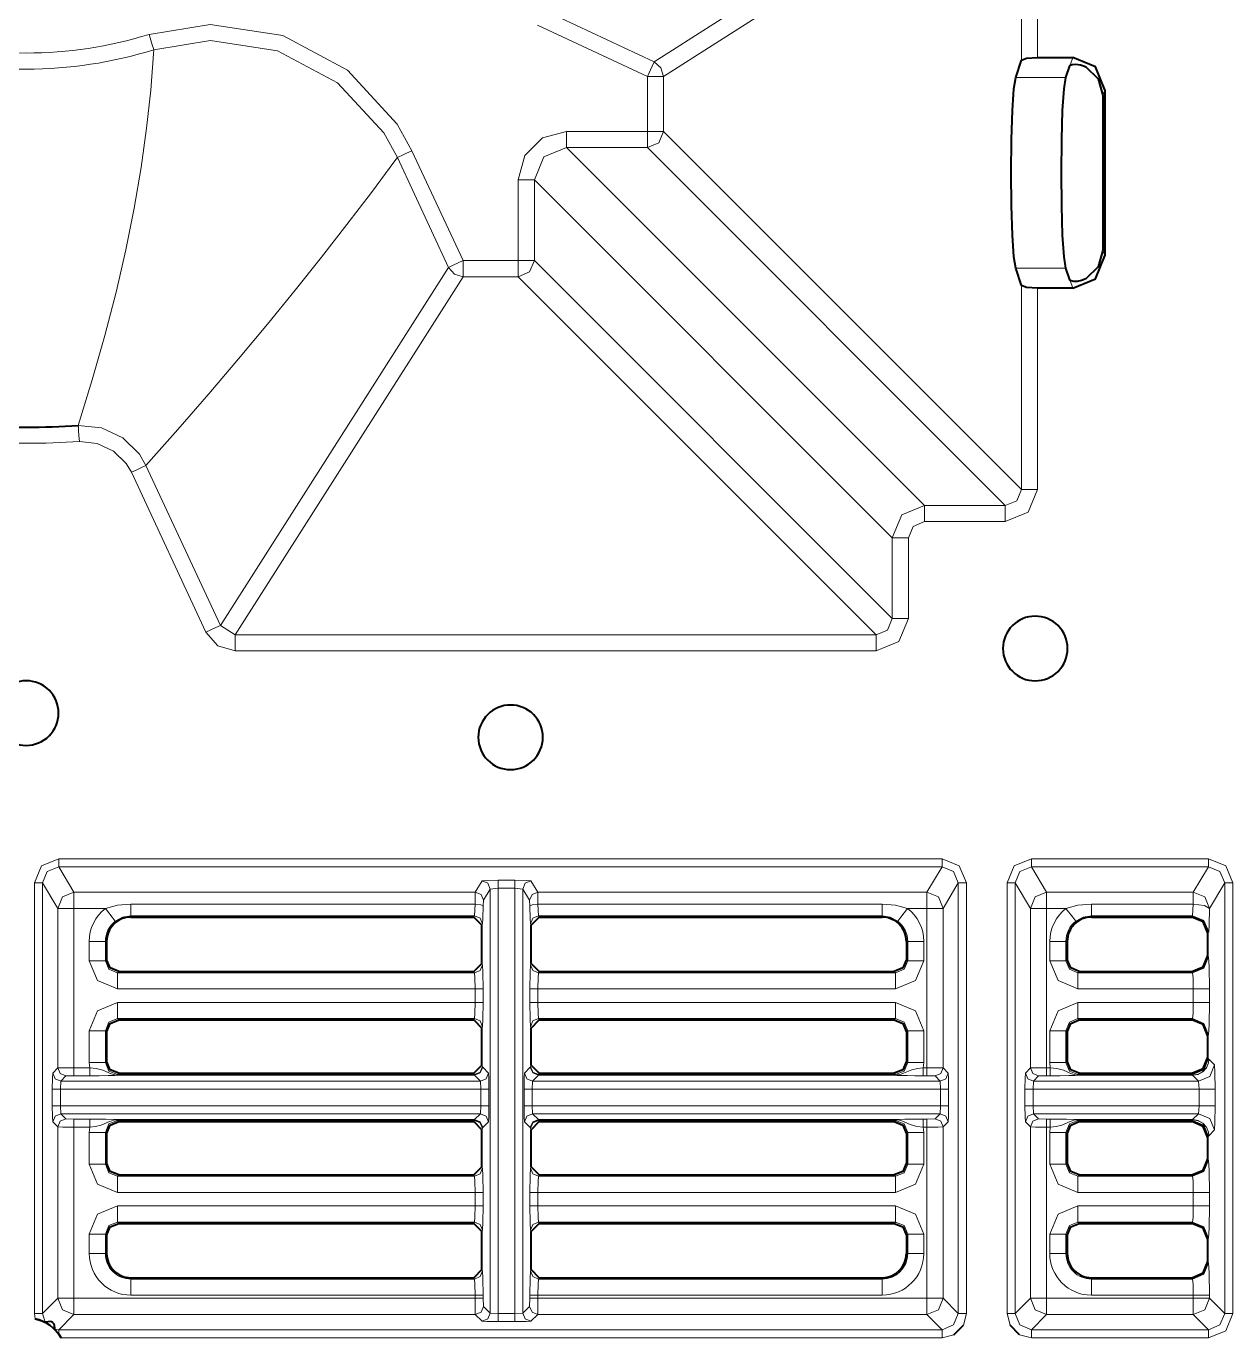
# Model space of a CAD drawing. Header units: millimetres. Extents: x 0 to 2941, y -405 to 1422.
# Drawn here: x 194.1 to 268.8, y 948 to 1029.2 of the extents above; entities that cross this region are included whole.
import ezdxf

# ---------------------------------------------------------------- set-up
doc = ezdxf.new("R2010")
doc.units = ezdxf.units.MM
doc.layers.add('FINE', color=9, linetype='Continuous')
doc.layers.add('OUTLINE', color=7, linetype='Continuous')

msp = doc.modelspace()

# ---------------------------------------------------------------- linework, layer by layer
at = {"layer": 'FINE', "lineweight": 9}
for p, q in [((233.541, 1026.124), (255.713, 1040.249)), ((255.713, 1040.249), (255.713, 1027.134)), ((256.711, 1027.3), (256.711, 1040.249)), ((226.161, 1030.202), (232.965, 1027.029)), ((201.956, 1027.521), (201.97, 1027.77)), ((258.888, 1027.3), (258.732, 1026.816)), ((233.541, 1026.124), (233.541, 1022.714)), ((258.468, 1026.059), (255.362, 1026.059)), ((260.758, 1024.937), (260.871, 1025.29)), ((227.538, 1022.714), (232.543, 1022.714)), ((255.713, 1000.542), (233.541, 1022.714)), ((217.055, 1021.096), (216.898, 1020.881)), ((220.228, 1014.292), (217.055, 1021.096)), ((217.96, 1021.518), (221.133, 1014.714)), ((232.543, 1021.716), (227.538, 1021.716)), ((249.71, 999.544), (227.538, 1021.716)), ((232.543, 1021.716), (254.715, 999.544)), ((224.543, 1014.714), (224.543, 1019.719)), ((225.541, 1019.719), (247.713, 997.547)), ((260.871, 1015.01), (260.758, 1015.363)), ((221.133, 1014.714), (224.543, 1014.714)), ((247.713, 992.542), (225.541, 1014.714)), ((220.228, 1014.292), (206.103, 992.12)), ((207.008, 991.544), (221.133, 1013.716)), ((224.543, 1013.716), (221.133, 1013.716)), ((224.543, 1013.716), (246.715, 991.544)), ((255.362, 1014.241), (258.468, 1014.241)), ((255.713, 1013.166), (255.713, 1000.542)), ((256.711, 1000.542), (256.711, 1012.999)), ((258.732, 1013.484), (258.888, 1012.999)), ((200.58, 1001.602), (205.198, 991.698)), ((206.103, 992.12), (201.485, 1002.024)), ((249.71, 998.546), (254.715, 998.546)), ((247.713, 997.547), (247.713, 992.542)), ((248.711, 992.542), (248.711, 997.547)), ((207.008, 991.544), (206.103, 992.12)), ((246.715, 991.544), (207.008, 991.544)), ((207.008, 990.546), (246.715, 990.546)), ((250.805, 977.668), (196.078, 977.668)), ((196.078, 977.168), (250.805, 977.168)), ((197.023, 975.594), (196.078, 977.168)), ((250.805, 977.168), (249.86, 975.594)), ((267.305, 977.668), (256.328, 977.668)), ((266.36, 975.594), (267.305, 977.168)), ((224.33, 976.337), (223.304, 976.337)), ((194.58, 976.168), (194.58, 949.503)), ((195.079, 976.168), (196.023, 974.594)), ((195.079, 949.503), (195.079, 976.168)), ((221.884, 975.594), (197.023, 975.594)), ((221.884, 975.594), (221.872, 974.866)), ((222.304, 976.294), (221.884, 975.594)), ((222.384, 975.094), (222.804, 975.795)), ((222.804, 975.795), (223.304, 975.837)), ((222.804, 975.795), (222.804, 949.527)), ((223.304, 975.837), (224.33, 975.837)), ((223.304, 949.502), (223.304, 975.837)), ((224.33, 975.837), (224.33, 949.502)), ((224.33, 975.837), (224.829, 975.795)), ((224.829, 949.527), (224.829, 975.795)), ((225.749, 975.594), (225.329, 976.294)), ((225.761, 974.866), (225.749, 975.594)), ((249.86, 975.594), (225.749, 975.594)), ((250.86, 974.594), (251.804, 976.168)), ((268.304, 976.168), (267.36, 974.594)), ((268.304, 949.503), (268.304, 976.168)), ((221.872, 974.866), (200.549, 974.866)), ((221.872, 974.866), (221.836, 974.138)), ((222.372, 974.73), (222.384, 975.094)), ((225.797, 974.138), (225.761, 974.866)), ((247.085, 974.866), (225.761, 974.866)), ((266.36, 974.866), (260.049, 974.866)), ((266.313, 974.138), (266.36, 974.866)), ((196.023, 974.594), (196.023, 964.715)), ((197.023, 974.594), (198.971, 974.594)), ((197.023, 964.728), (197.023, 974.594)), ((200.549, 974.138), (221.836, 974.138)), ((200.549, 974.053), (200.549, 974.138)), ((221.836, 974.138), (221.793, 974.053)), ((225.797, 974.138), (247.085, 974.138)), ((225.84, 974.053), (225.797, 974.138)), ((247.085, 974.138), (247.085, 974.053)), ((248.662, 974.594), (249.86, 974.594)), ((249.86, 974.594), (249.86, 964.728)), ((250.86, 964.715), (250.86, 974.594)), ((257.273, 974.594), (258.471, 974.594)), ((257.273, 964.728), (257.273, 974.594)), ((260.049, 974.138), (266.313, 974.138)), ((260.049, 974.053), (260.049, 974.138)), ((266.27, 974.053), (266.313, 974.138)), ((225.297, 973.639), (225.34, 973.553)), ((267.312, 973.14), (267.269, 973.053)), ((197.969, 972.553), (197.969, 971.355)), ((198.967, 972.553), (199.049, 972.553)), ((198.967, 971.355), (198.967, 972.553)), ((248.585, 972.553), (248.666, 972.553)), ((249.665, 971.355), (249.665, 972.553)), ((258.467, 972.553), (258.549, 972.553)), ((258.467, 971.355), (258.467, 972.553)), ((199.049, 971.436), (198.967, 971.355)), ((258.549, 971.436), (258.467, 971.355)), ((267.269, 971.687), (267.31, 971.605)), ((199.716, 970.606), (199.798, 970.687)), ((222.334, 971.105), (222.293, 971.187)), ((225.34, 971.187), (225.299, 971.105)), ((225.799, 970.606), (225.84, 970.687)), ((247.836, 970.687), (247.917, 970.606)), ((259.216, 970.606), (259.298, 970.687)), ((266.311, 970.606), (266.27, 970.687)), ((247.917, 970.606), (225.799, 970.606)), ((266.311, 970.606), (259.216, 970.606)), ((199.716, 969.607), (221.871, 969.607)), ((222.371, 968.767), (222.371, 969.607)), ((225.262, 969.607), (225.262, 968.767)), ((225.762, 969.607), (247.917, 969.607)), ((225.762, 968.767), (225.762, 969.607)), ((259.216, 969.607), (266.36, 969.607)), ((266.36, 968.767), (266.36, 969.607)), ((267.36, 969.607), (267.36, 968.767)), ((247.917, 968.767), (225.762, 968.767)), ((266.36, 968.767), (259.216, 968.767)), ((199.798, 967.687), (199.716, 967.769)), ((225.84, 967.687), (225.799, 967.769)), ((259.216, 967.769), (266.311, 967.769)), ((259.298, 967.687), (259.216, 967.769)), ((266.27, 967.687), (266.311, 967.769)), ((197.969, 967.02), (197.969, 965.055)), ((198.967, 967.02), (199.049, 966.938)), ((198.967, 965.055), (198.967, 967.02)), ((222.293, 967.187), (222.334, 967.269)), ((225.299, 967.269), (225.34, 967.187)), ((248.585, 966.938), (248.666, 967.02)), ((248.666, 967.02), (248.666, 965.055)), ((249.665, 965.055), (249.665, 967.02)), ((257.469, 967.02), (257.469, 965.055)), ((267.31, 966.77), (267.269, 966.687)), ((197.969, 965.055), (197.999, 964.728)), ((199.049, 965.136), (198.967, 965.055)), ((248.666, 965.055), (248.585, 965.136)), ((249.634, 964.728), (249.665, 965.055)), ((257.469, 965.055), (257.499, 964.728)), ((258.549, 965.136), (258.467, 965.055)), ((267.269, 965.387), (267.31, 965.305)), ((267.31, 965.305), (267.32, 965.256)), ((267.32, 965.256), (267.675, 964.9)), ((196.208, 963.9), (196.523, 964.215)), ((196.523, 964.215), (197.023, 964.228)), ((197.999, 964.728), (197.023, 964.728)), ((197.023, 964.228), (197.999, 964.228)), ((199.716, 964.306), (199.798, 964.387)), ((221.834, 964.306), (199.716, 964.306)), ((221.842, 964.274), (199.716, 964.274)), ((199.716, 964.257), (221.842, 964.257)), ((221.793, 964.387), (221.834, 964.306)), ((221.834, 964.306), (221.842, 964.274)), ((221.842, 964.257), (222.199, 963.9)), ((222.334, 964.805), (222.293, 964.887)), ((225.291, 964.757), (224.934, 964.4)), ((225.299, 964.805), (225.291, 964.757)), ((225.34, 964.887), (225.299, 964.805)), ((225.434, 963.9), (225.791, 964.257)), ((225.791, 964.274), (225.799, 964.306)), ((225.791, 964.257), (247.917, 964.257)), ((225.799, 964.306), (225.84, 964.387)), ((247.917, 964.306), (225.799, 964.306)), ((247.836, 964.387), (247.917, 964.306)), ((249.86, 964.728), (249.634, 964.728)), ((249.634, 964.228), (249.86, 964.228)), ((249.86, 964.228), (250.36, 964.215)), ((250.36, 964.215), (250.675, 963.9)), ((251.175, 964.4), (250.86, 964.715)), ((256.273, 964.715), (255.958, 964.4)), ((256.458, 963.9), (256.773, 964.215)), ((256.773, 964.215), (257.273, 964.228)), ((257.499, 964.728), (257.273, 964.728)), ((257.273, 964.228), (257.499, 964.228)), ((259.216, 964.306), (259.298, 964.387)), ((266.311, 964.306), (259.216, 964.306)), ((266.318, 964.274), (259.216, 964.274)), ((259.216, 964.257), (266.318, 964.257)), ((266.311, 964.306), (266.27, 964.387)), ((266.322, 964.274), (266.311, 964.306)), ((266.318, 964.274), (266.322, 964.274)), ((266.676, 963.9), (266.318, 964.257)), ((195.682, 963.4), (195.682, 962.375)), ((196.182, 963.4), (222.225, 963.4)), ((222.199, 963.9), (196.208, 963.9)), ((222.199, 963.9), (222.225, 963.4)), ((224.909, 963.4), (224.909, 962.375)), ((225.408, 963.4), (250.701, 963.4)), ((250.675, 963.9), (225.434, 963.9)), ((250.675, 963.9), (250.701, 963.4)), ((251.201, 962.375), (251.201, 963.4)), ((255.933, 963.4), (255.933, 962.375)), ((256.432, 963.4), (256.458, 963.9)), ((256.432, 963.4), (266.714, 963.4)), ((256.432, 962.375), (256.432, 963.4)), ((266.676, 963.9), (256.458, 963.9)), ((266.714, 963.4), (266.676, 963.9)), ((266.714, 962.375), (266.714, 963.4)), ((267.714, 963.4), (267.714, 962.375)), ((196.208, 961.874), (196.182, 962.375)), ((196.208, 961.874), (222.199, 961.874)), ((196.523, 961.559), (196.208, 961.874)), ((222.199, 961.874), (221.842, 961.517)), ((222.225, 962.375), (222.199, 961.874)), ((225.434, 961.874), (225.408, 962.375)), ((225.434, 961.874), (250.675, 961.874)), ((225.791, 961.517), (225.434, 961.874)), ((250.675, 961.874), (250.36, 961.559)), ((250.701, 962.375), (250.675, 961.874)), ((266.714, 962.375), (256.432, 962.375)), ((256.458, 961.874), (256.432, 962.375)), ((256.458, 961.874), (266.676, 961.874)), ((256.773, 961.559), (256.458, 961.874)), ((266.318, 961.517), (266.676, 961.874)), ((266.676, 961.874), (266.714, 962.375)), ((195.708, 961.375), (196.023, 961.06)), ((196.023, 961.06), (196.023, 950.447)), ((197.023, 961.547), (196.523, 961.559)), ((197.999, 961.547), (197.023, 961.547)), ((197.023, 961.047), (197.999, 961.047)), ((197.023, 950.447), (197.023, 961.047)), ((197.999, 961.047), (197.969, 960.72)), ((221.842, 961.517), (199.716, 961.517)), ((199.716, 961.501), (221.842, 961.501)), ((199.716, 961.469), (221.834, 961.469)), ((199.798, 961.387), (199.716, 961.469)), ((221.834, 961.469), (221.793, 961.387)), ((221.842, 961.501), (221.834, 961.469)), ((224.934, 961.375), (225.291, 961.017)), ((225.291, 961.017), (225.299, 960.969)), ((225.299, 960.969), (225.34, 960.887)), ((247.917, 961.517), (225.791, 961.517)), ((225.791, 961.501), (247.917, 961.501)), ((225.799, 961.469), (225.791, 961.501)), ((247.917, 961.469), (247.836, 961.387)), ((249.86, 961.547), (249.634, 961.547)), ((249.634, 961.047), (249.86, 961.047)), ((249.665, 960.72), (249.634, 961.047)), ((250.36, 961.559), (249.86, 961.547)), ((249.86, 961.047), (249.86, 950.447)), ((250.86, 961.06), (251.175, 961.375)), ((250.86, 950.447), (250.86, 961.06)), ((255.958, 961.375), (256.273, 961.06)), ((256.273, 961.06), (256.273, 950.447)), ((257.273, 961.047), (257.499, 961.047)), ((257.273, 950.447), (257.273, 961.047)), ((257.499, 961.047), (257.469, 960.72)), ((266.318, 961.517), (259.216, 961.517)), ((259.216, 961.501), (266.318, 961.501)), ((259.298, 961.387), (259.216, 961.469)), ((259.216, 961.469), (266.311, 961.469)), ((266.27, 961.387), (266.311, 961.469)), ((266.311, 961.469), (266.322, 961.501)), ((266.318, 961.517), (266.325, 961.517)), ((266.322, 961.501), (266.318, 961.501)), ((267.675, 960.875), (267.32, 960.519)), ((197.969, 960.72), (197.969, 958.755)), ((248.585, 960.638), (248.666, 960.72)), ((248.666, 960.72), (248.666, 958.755)), ((249.665, 958.755), (249.665, 960.72)), ((258.467, 960.72), (258.549, 960.638)), ((258.467, 958.755), (258.467, 960.72)), ((267.31, 960.47), (267.269, 960.388)), ((267.32, 960.519), (267.31, 960.47)), ((199.049, 958.836), (198.967, 958.755)), ((222.334, 958.505), (222.293, 958.587)), ((248.666, 958.755), (248.585, 958.836)), ((258.549, 958.836), (258.467, 958.755)), ((267.269, 959.087), (267.31, 959.005)), ((221.793, 958.087), (221.834, 958.006)), ((225.799, 958.006), (225.84, 958.087)), ((247.917, 958.006), (225.799, 958.006)), ((247.836, 958.087), (247.917, 958.006)), ((259.216, 958.006), (259.298, 958.087)), ((266.311, 958.006), (259.216, 958.006)), ((266.311, 958.006), (266.27, 958.087)), ((199.716, 957.007), (221.871, 957.007)), ((221.871, 957.007), (221.871, 956.167)), ((225.762, 957.007), (247.917, 957.007)), ((225.762, 956.167), (225.762, 957.007)), ((259.216, 957.007), (266.36, 957.007)), ((266.36, 956.167), (266.36, 957.007)), ((267.36, 957.007), (267.36, 956.167)), ((221.871, 956.167), (199.716, 956.167)), ((247.917, 956.167), (225.762, 956.167)), ((266.36, 956.167), (259.216, 956.167)), ((197.969, 954.42), (197.969, 953.222)), ((198.967, 954.42), (199.049, 954.338)), ((198.967, 953.222), (198.967, 954.42)), ((199.716, 955.169), (221.834, 955.169)), ((199.798, 955.087), (199.716, 955.169)), ((221.834, 955.169), (221.793, 955.087)), ((225.299, 954.669), (225.34, 954.587)), ((225.799, 955.169), (247.917, 955.169)), ((225.84, 955.087), (225.799, 955.169)), ((247.917, 955.169), (247.836, 955.087)), ((248.585, 954.338), (248.666, 954.42)), ((248.666, 954.42), (248.666, 953.222)), ((249.665, 953.222), (249.665, 954.42)), ((257.469, 954.42), (257.469, 953.222)), ((259.216, 955.169), (266.311, 955.169)), ((259.298, 955.087), (259.216, 955.169)), ((266.27, 955.087), (266.311, 955.169)), ((267.31, 954.17), (267.269, 954.087)), ((199.049, 953.222), (198.967, 953.222)), ((248.666, 953.222), (248.585, 953.222)), ((258.549, 953.222), (258.467, 953.222)), ((222.334, 952.14), (222.293, 952.222)), ((267.269, 952.722), (267.31, 952.64)), ((200.549, 951.641), (200.549, 951.722)), ((221.834, 951.641), (200.549, 951.641)), ((221.793, 951.722), (221.834, 951.641)), ((225.799, 951.641), (225.84, 951.722)), ((247.085, 951.641), (225.799, 951.641)), ((247.085, 951.722), (247.085, 951.641)), ((260.049, 951.641), (260.049, 951.722)), ((266.311, 951.641), (260.049, 951.641)), ((266.311, 951.641), (266.27, 951.722)), ((196.023, 950.447), (195.079, 949.503)), ((200.549, 950.643), (221.871, 950.643)), ((225.262, 950.447), (225.249, 949.947)), ((225.262, 950.643), (225.262, 950.447)), ((225.762, 950.643), (247.085, 950.643)), ((266.36, 950.447), (257.273, 950.447)), ((260.049, 950.643), (266.36, 950.643)), ((266.36, 950.447), (266.36, 950.643)), ((194.58, 949.503), (194.615, 949.18)), ((195.237, 948.964), (195.079, 949.503)), ((223.304, 949.502), (222.804, 949.527)), ((224.829, 949.527), (224.33, 949.502)), ((225.249, 949.947), (224.829, 949.527)), ((252.115, 948.776), (252.303, 949.503)), ((196.079, 948.503), (197.023, 949.447)), ((197.023, 949.447), (221.884, 949.447)), ((224.33, 949.502), (223.304, 949.502)), ((223.304, 949.002), (224.33, 949.002)), ((225.329, 949.027), (225.749, 949.447)), ((225.749, 949.447), (249.86, 949.447)), ((249.86, 949.447), (250.804, 948.503)), ((267.304, 948.503), (266.36, 949.447)), ((196.079, 948.503), (195.824, 948.536)), ((250.804, 948.503), (196.079, 948.503)), ((255.602, 948.191), (256.329, 948.003)), ((267.304, 948.503), (256.329, 948.503)), ((256.329, 948.003), (267.304, 948.003))]:
    msp.add_line(p, q, dxfattribs=at)
for points in [[(255.137, 1041.154), (232.965, 1027.029), (233.384, 1026.66), (233.541, 1026.124)], [(201.674, 1028.724), (205.461, 1029.332), (209.956, 1028.646), (213.967, 1026.51), (217.046, 1023.168), (217.96, 1021.518)], [(232.543, 1022.714), (232.543, 1026.124), (225.739, 1029.297)], [(201.97, 1027.77), (201.943, 1027.858), (201.878, 1028.068), (201.783, 1028.371), (201.674, 1028.724)], [(217.055, 1021.096), (216.208, 1022.625), (213.357, 1025.721), (209.641, 1027.699), (205.478, 1028.334), (201.97, 1027.77)], [(201.956, 1027.521), (201.782, 1025.26), (201.525, 1022.912), (201.182, 1020.48), (200.752, 1017.968), (200.231, 1015.378), (199.63, 1012.762), (198.94, 1010.076), (198.161, 1007.323), (197.291, 1004.505)], [(232.965, 1027.029), (232.833, 1026.746), (232.543, 1026.124)], [(233.541, 1026.124), (233.229, 1026.124), (232.543, 1026.124)], [(224.543, 1019.719), (224.944, 1021.217), (226.04, 1022.313), (227.538, 1022.714)], [(227.538, 1021.716), (227.538, 1022.028), (227.538, 1022.714)], [(233.541, 1022.714), (233.229, 1022.714), (232.543, 1022.714)], [(232.543, 1021.716), (232.543, 1022.028), (232.543, 1022.714)], [(233.541, 1022.714), (233.248, 1022.009), (232.543, 1021.716)], [(217.055, 1021.096), (217.138, 1021.135), (217.338, 1021.228), (217.625, 1021.362), (217.96, 1021.518)], [(227.538, 1021.716), (226.124, 1021.133), (225.541, 1019.719)], [(201.485, 1002.024), (203.457, 1004.256), (205.368, 1006.458), (207.216, 1008.63), (209.002, 1010.771), (210.726, 1012.882), (212.359, 1014.926), (213.932, 1016.94), (215.445, 1018.925), (216.898, 1020.881)], [(225.541, 1019.719), (225.229, 1019.719), (224.543, 1019.719)], [(225.541, 1019.719), (225.541, 1014.714), (225.248, 1014.009), (224.543, 1013.716)], [(220.228, 1014.292), (220.511, 1014.424), (221.133, 1014.714)], [(221.133, 1013.716), (221.133, 1014.028), (221.133, 1014.714)], [(225.541, 1014.714), (225.229, 1014.714), (224.543, 1014.714)], [(224.543, 1013.716), (224.543, 1014.028), (224.543, 1014.714)], [(221.133, 1013.716), (220.597, 1013.873), (220.228, 1014.292)], [(197.291, 1004.505), (197.297, 1004.413), (197.311, 1004.194), (197.332, 1003.877), (197.357, 1003.509)], [(201.485, 1002.024), (201.074, 1002.724), (200.042, 1003.739), (198.731, 1004.356), (197.291, 1004.505)], [(197.357, 1003.509), (198.464, 1003.395), (199.471, 1002.921), (200.264, 1002.14), (200.58, 1001.602)], [(201.485, 1002.024), (201.402, 1001.985), (201.202, 1001.892), (200.915, 1001.758), (200.58, 1001.602)], [(255.713, 1000.542), (255.422, 999.835), (254.715, 999.544), (249.71, 999.544)], [(254.715, 998.546), (256.127, 999.13), (256.711, 1000.542)], [(255.713, 1000.542), (256.025, 1000.542), (256.711, 1000.542)], [(249.71, 999.544), (248.299, 998.958), (247.713, 997.547)], [(249.71, 999.544), (249.71, 999.232), (249.71, 998.546)], [(254.715, 999.544), (254.715, 999.232), (254.715, 998.546)], [(248.711, 997.547), (249.004, 998.253), (249.71, 998.546)], [(247.713, 997.547), (248.025, 997.547), (248.711, 997.547)], [(206.103, 992.12), (205.82, 991.989), (205.198, 991.698)], [(247.713, 992.542), (247.422, 991.835), (246.715, 991.544)], [(246.715, 990.546), (248.127, 991.13), (248.711, 992.542)], [(247.713, 992.542), (248.025, 992.542), (248.711, 992.542)], [(205.198, 991.698), (205.935, 990.858), (207.008, 990.546)], [(207.008, 991.544), (207.008, 991.232), (207.008, 990.546)], [(246.715, 991.544), (246.715, 991.232), (246.715, 990.546)], [(196.078, 977.668), (195.018, 977.228), (194.58, 976.168)], [(195.079, 976.168), (195.372, 976.875), (196.078, 977.168)], [(196.078, 977.668), (196.078, 977.322), (196.078, 977.168)], [(250.805, 977.668), (250.805, 977.322), (250.805, 977.168)], [(252.303, 949.503), (252.303, 976.168), (251.865, 977.228), (250.805, 977.668)], [(250.805, 977.168), (251.511, 976.875), (251.804, 976.168)], [(256.328, 977.668), (255.269, 977.228), (254.83, 976.168)], [(255.33, 976.168), (255.622, 976.875), (256.328, 977.168)], [(256.328, 977.668), (256.328, 977.322), (256.328, 977.168)], [(266.36, 975.594), (257.273, 975.594), (256.328, 977.168), (267.305, 977.168)], [(267.305, 977.168), (267.305, 977.322), (267.305, 977.668)], [(267.305, 977.668), (268.365, 977.228), (268.804, 976.168)], [(267.305, 977.168), (268.011, 976.875), (268.304, 976.168)], [(223.304, 976.337), (222.606, 976.324), (222.304, 976.294)], [(223.304, 975.837), (223.304, 976.183), (223.304, 976.337)], [(224.33, 975.837), (224.33, 976.183), (224.33, 976.337)], [(225.329, 976.294), (225.027, 976.324), (224.33, 976.337)], [(195.079, 976.168), (194.928, 976.168), (194.58, 976.168)], [(197.023, 975.594), (196.316, 975.301), (196.023, 974.594)], [(197.023, 974.594), (197.023, 975.286), (197.023, 975.594)], [(222.384, 975.094), (222.237, 975.447), (221.884, 975.594)], [(222.804, 975.795), (222.657, 976.147), (222.304, 976.294)], [(224.829, 975.795), (224.976, 976.147), (225.329, 976.294)], [(224.829, 975.795), (225.25, 975.094), (225.262, 974.73)], [(225.25, 975.094), (225.396, 975.447), (225.749, 975.594)], [(249.86, 975.594), (249.86, 975.286), (249.86, 974.594)], [(250.86, 974.594), (250.567, 975.301), (249.86, 975.594)], [(251.804, 976.168), (251.804, 949.503), (250.86, 950.447)], [(252.303, 976.168), (251.954, 976.168), (251.804, 976.168)], [(254.83, 976.168), (255.179, 976.168), (255.33, 976.168)], [(254.83, 976.168), (254.83, 949.503), (255.018, 948.776)], [(255.33, 976.168), (256.273, 974.594), (256.273, 964.715)], [(256.273, 950.447), (255.33, 949.503), (255.33, 976.168)], [(257.273, 975.594), (256.567, 975.301), (256.273, 974.594)], [(257.273, 974.594), (257.273, 975.286), (257.273, 975.594)], [(266.36, 975.594), (267.067, 975.301), (267.36, 974.594)], [(266.36, 974.866), (266.36, 975.378), (266.36, 975.594)], [(268.804, 976.168), (268.804, 949.503), (268.365, 948.443), (267.304, 948.003)], [(268.804, 976.168), (268.455, 976.168), (268.304, 976.168)], [(200.549, 974.866), (199.713, 974.795), (198.971, 974.594)], [(200.549, 974.866), (200.549, 974.356), (200.549, 974.138)], [(222.372, 974.73), (222.221, 974.825), (221.872, 974.866)], [(222.293, 973.553), (222.336, 973.639), (222.358, 973.965), (222.372, 974.73)], [(225.262, 974.73), (225.412, 974.825), (225.761, 974.866)], [(225.262, 974.73), (225.275, 973.965), (225.297, 973.639)], [(247.085, 974.138), (247.085, 974.356), (247.085, 974.866)], [(248.662, 974.594), (247.905, 974.798), (247.085, 974.866)], [(260.049, 974.866), (259.213, 974.795), (258.471, 974.594)], [(260.049, 974.866), (260.049, 974.356), (260.049, 974.138)], [(266.36, 974.866), (267.059, 974.784), (267.36, 974.594)], [(197.023, 974.594), (196.325, 974.594), (196.023, 974.594)], [(198.971, 974.594), (199.392, 974.05), (199.581, 973.804)], [(199.581, 973.804), (200.036, 974.051), (200.549, 974.138)], [(222.336, 973.639), (222.189, 973.992), (221.836, 974.138)], [(225.297, 973.639), (225.444, 973.992), (225.797, 974.138)], [(247.085, 974.138), (247.588, 974.055), (248.052, 973.804)], [(248.052, 973.804), (248.241, 974.05), (248.662, 974.594)], [(250.86, 974.594), (250.558, 974.594), (249.86, 974.594)], [(257.273, 974.594), (256.575, 974.594), (256.273, 974.594)], [(258.471, 974.594), (258.892, 974.05), (259.081, 973.804)], [(259.081, 973.804), (259.536, 974.051), (260.049, 974.138)], [(266.313, 974.138), (267.019, 973.846), (267.312, 973.14)], [(267.36, 974.594), (267.342, 973.575), (267.312, 973.14)], [(197.969, 972.553), (198.657, 972.553), (198.967, 972.553)], [(248.666, 972.553), (248.666, 971.355), (248.585, 971.436)], [(248.666, 972.553), (248.976, 972.553), (249.665, 972.553)], [(257.469, 972.553), (258.157, 972.553), (258.467, 972.553)], [(257.469, 972.553), (257.469, 971.355), (257.98, 970.119), (259.216, 969.607)], [(266.311, 970.606), (267.017, 970.899), (267.31, 971.605)], [(267.31, 971.605), (267.346, 970.984), (267.36, 969.607)], [(197.969, 971.355), (198.657, 971.355), (198.967, 971.355)], [(197.969, 971.355), (198.48, 970.119), (199.716, 969.607)], [(199.716, 970.606), (199.185, 970.824), (198.967, 971.355)], [(221.793, 970.687), (221.834, 970.606), (199.716, 970.606)], [(221.834, 970.606), (222.187, 970.752), (222.334, 971.105)], [(222.371, 969.607), (222.36, 970.64), (222.334, 971.105)], [(225.299, 971.105), (225.273, 970.64), (225.262, 969.607)], [(225.799, 970.606), (225.446, 970.752), (225.299, 971.105)], [(248.666, 971.355), (248.448, 970.824), (247.917, 970.606)], [(247.917, 969.607), (249.153, 970.119), (249.665, 971.355)], [(248.666, 971.355), (248.976, 971.355), (249.665, 971.355)], [(257.469, 971.355), (258.157, 971.355), (258.467, 971.355)], [(259.216, 970.606), (258.685, 970.824), (258.467, 971.355)], [(199.716, 969.607), (199.716, 970.296), (199.716, 970.606)], [(221.834, 970.606), (221.861, 970.296), (221.871, 969.607)], [(225.762, 969.607), (225.773, 970.296), (225.799, 970.606)], [(247.917, 970.606), (247.917, 970.296), (247.917, 969.607)], [(259.216, 969.607), (259.216, 970.296), (259.216, 970.606)], [(266.36, 969.607), (266.346, 970.296), (266.311, 970.606)], [(221.871, 969.607), (221.871, 968.767), (199.716, 968.767)], [(222.371, 969.607), (222.22, 969.607), (221.871, 969.607)], [(225.762, 969.607), (225.413, 969.607), (225.262, 969.607)], [(266.36, 969.607), (267.058, 969.607), (267.36, 969.607)], [(199.716, 968.767), (198.48, 968.256), (197.969, 967.02)], [(199.716, 968.767), (199.716, 968.079), (199.716, 967.769)], [(221.871, 968.767), (221.861, 968.079), (221.834, 967.769)], [(222.371, 968.767), (222.22, 968.767), (221.871, 968.767)], [(222.334, 967.269), (222.36, 967.735), (222.371, 968.767)], [(225.762, 968.767), (225.413, 968.767), (225.262, 968.767)], [(225.262, 968.767), (225.273, 967.735), (225.299, 967.269)], [(225.799, 967.769), (225.773, 968.079), (225.762, 968.767)], [(247.917, 968.767), (247.917, 968.079), (247.917, 967.769)], [(249.665, 967.02), (249.153, 968.256), (247.917, 968.767)], [(259.216, 968.767), (257.98, 968.256), (257.469, 967.02)], [(259.216, 968.767), (259.216, 968.079), (259.216, 967.769)], [(266.311, 967.769), (266.346, 968.079), (266.36, 968.767)], [(266.36, 968.767), (267.058, 968.767), (267.36, 968.767)], [(267.36, 968.767), (267.346, 967.391), (267.31, 966.77)], [(198.967, 967.02), (199.185, 967.551), (199.716, 967.769)], [(199.716, 967.769), (221.834, 967.769), (221.793, 967.687)], [(222.334, 967.269), (222.187, 967.622), (221.834, 967.769)], [(225.799, 967.769), (225.446, 967.622), (225.299, 967.269)], [(225.799, 967.769), (247.917, 967.769), (247.836, 967.687)], [(247.917, 967.769), (248.448, 967.551), (248.666, 967.02)], [(258.467, 967.02), (258.685, 967.551), (259.216, 967.769)], [(266.311, 967.769), (267.017, 967.476), (267.31, 966.77)], [(198.967, 967.02), (198.657, 967.02), (197.969, 967.02)], [(249.665, 967.02), (248.976, 967.02), (248.666, 967.02)], [(258.467, 967.02), (258.157, 967.02), (257.469, 967.02)], [(258.467, 965.055), (258.467, 967.02), (258.549, 966.938)], [(198.967, 965.055), (198.657, 965.055), (197.969, 965.055)], [(199.716, 964.306), (199.185, 964.524), (198.967, 965.055)], [(248.666, 965.055), (248.448, 964.524), (247.917, 964.306)], [(249.665, 965.055), (248.976, 965.055), (248.666, 965.055)], [(258.467, 965.055), (258.157, 965.055), (257.469, 965.055)], [(259.216, 964.306), (258.685, 964.524), (258.467, 965.055)], [(266.311, 964.306), (267.017, 964.599), (267.31, 965.305)], [(266.318, 964.257), (266.325, 964.257), (266.654, 964.315), (266.945, 964.478), (267.167, 964.728), (267.295, 965.038), (267.319, 965.232), (267.32, 965.256)], [(266.322, 964.274), (266.651, 964.331), (266.943, 964.49), (267.166, 964.735), (267.294, 965.04), (267.319, 965.232), (267.32, 965.256)], [(196.023, 964.715), (195.708, 964.4), (195.69, 964.098), (195.682, 963.4)], [(195.708, 964.4), (195.854, 964.047), (196.208, 963.9)], [(197.023, 964.728), (196.325, 964.724), (196.023, 964.715)], [(196.023, 964.715), (196.17, 964.362), (196.523, 964.215)], [(197.023, 964.728), (197.023, 964.379), (197.023, 964.228)], [(197.999, 964.728), (197.999, 964.379), (197.999, 964.228)], [(199.716, 964.274), (199.646, 964.276), (199.559, 964.285), (199.32, 964.345), (198.82, 964.567), (198.406, 964.678), (197.999, 964.728)], [(197.999, 964.228), (198.591, 964.231), (199.139, 964.241), (199.547, 964.253), (199.655, 964.257), (199.689, 964.257), (199.716, 964.257)], [(199.716, 964.306), (199.716, 964.295), (199.716, 964.274)], [(199.716, 964.274), (199.716, 964.262), (199.716, 964.257)], [(222.334, 964.805), (222.187, 964.452), (221.834, 964.306)], [(222.342, 964.757), (222.195, 964.404), (221.842, 964.257)], [(222.342, 964.757), (222.194, 964.417), (221.842, 964.274)], [(221.842, 964.274), (221.842, 964.262), (221.842, 964.257)], [(222.699, 964.4), (222.553, 964.047), (222.199, 963.9)], [(222.699, 964.4), (222.342, 964.757), (222.334, 964.805)], [(222.725, 962.375), (222.725, 963.4), (222.717, 964.098), (222.699, 964.4)], [(224.934, 964.4), (224.916, 964.098), (224.909, 963.4)], [(225.434, 963.9), (225.081, 964.047), (224.934, 964.4)], [(225.791, 964.257), (225.438, 964.404), (225.291, 964.757)], [(225.791, 964.274), (225.439, 964.417), (225.291, 964.757)], [(225.799, 964.306), (225.446, 964.452), (225.299, 964.805)], [(249.634, 964.728), (249.27, 964.685), (248.927, 964.607), (248.409, 964.382), (248.272, 964.331), (248.166, 964.302), (248.02, 964.279), (247.95, 964.274), (247.917, 964.274), (225.791, 964.274)], [(225.791, 964.257), (225.791, 964.262), (225.791, 964.274)], [(247.917, 964.306), (247.917, 964.295), (247.917, 964.274)], [(247.917, 964.274), (247.917, 964.262), (247.917, 964.257)], [(247.917, 964.257), (247.93, 964.257), (247.957, 964.257), (248.016, 964.256), (248.065, 964.254), (248.139, 964.252), (248.633, 964.237), (249.104, 964.231), (249.634, 964.228)], [(249.634, 964.728), (249.634, 964.379), (249.634, 964.228)], [(249.86, 964.728), (249.86, 964.379), (249.86, 964.228)], [(250.86, 964.715), (250.558, 964.724), (249.86, 964.728)], [(250.86, 964.715), (250.713, 964.362), (250.36, 964.215)], [(251.175, 964.4), (251.029, 964.047), (250.675, 963.9)], [(251.201, 963.4), (251.193, 964.098), (251.175, 964.4)], [(255.958, 964.4), (255.94, 964.098), (255.933, 963.4)], [(256.458, 963.9), (256.105, 964.047), (255.958, 964.4)], [(257.273, 964.728), (256.575, 964.724), (256.273, 964.715)], [(256.773, 964.215), (256.42, 964.362), (256.273, 964.715)], [(257.273, 964.228), (257.273, 964.379), (257.273, 964.728)], [(257.499, 964.228), (257.499, 964.379), (257.499, 964.728)], [(259.216, 964.274), (259.146, 964.276), (259.059, 964.285), (258.82, 964.345), (258.32, 964.567), (257.906, 964.678), (257.499, 964.728)], [(257.499, 964.228), (258.091, 964.231), (258.639, 964.241), (259.047, 964.253), (259.155, 964.257), (259.189, 964.257), (259.216, 964.257)], [(259.216, 964.306), (259.216, 964.295), (259.216, 964.274)], [(259.216, 964.257), (259.216, 964.262), (259.216, 964.274)], [(266.318, 964.257), (266.318, 964.262), (266.318, 964.274)], [(266.322, 964.274), (266.323, 964.262), (266.325, 964.257)], [(266.676, 963.9), (267.382, 964.193), (267.675, 964.9)], [(267.675, 964.9), (267.702, 964.447), (267.714, 963.4)], [(195.682, 963.4), (195.833, 963.4), (196.182, 963.4)], [(196.182, 962.375), (196.182, 963.4), (196.208, 963.9)], [(222.225, 963.4), (222.225, 962.375), (196.182, 962.375)], [(222.725, 963.4), (222.574, 963.4), (222.225, 963.4)], [(225.408, 963.4), (225.06, 963.4), (224.909, 963.4)], [(225.408, 962.375), (225.408, 963.4), (225.434, 963.9)], [(250.701, 963.4), (250.701, 962.375), (225.408, 962.375)], [(251.201, 963.4), (251.05, 963.4), (250.701, 963.4)], [(255.933, 963.4), (256.083, 963.4), (256.432, 963.4)], [(266.714, 963.4), (267.412, 963.4), (267.714, 963.4)], [(195.682, 962.375), (195.833, 962.375), (196.182, 962.375)], [(195.682, 962.375), (195.69, 961.677), (195.708, 961.375)], [(195.708, 961.375), (195.854, 961.728), (196.208, 961.874)], [(222.699, 961.375), (222.553, 961.728), (222.199, 961.874)], [(222.725, 962.375), (222.574, 962.375), (222.225, 962.375)], [(222.342, 961.017), (222.699, 961.375), (222.717, 961.677), (222.725, 962.375)], [(225.408, 962.375), (225.06, 962.375), (224.909, 962.375)], [(224.909, 962.375), (224.916, 961.677), (224.934, 961.375)], [(225.434, 961.874), (225.081, 961.728), (224.934, 961.375)], [(251.175, 961.375), (251.029, 961.728), (250.675, 961.874)], [(251.201, 962.375), (251.05, 962.375), (250.701, 962.375)], [(251.175, 961.375), (251.193, 961.677), (251.201, 962.375)], [(255.933, 962.375), (256.083, 962.375), (256.432, 962.375)], [(255.933, 962.375), (255.94, 961.677), (255.958, 961.375)], [(255.958, 961.375), (256.105, 961.728), (256.458, 961.874)], [(266.676, 961.874), (267.382, 961.582), (267.675, 960.875)], [(266.714, 962.375), (267.412, 962.375), (267.714, 962.375)], [(267.714, 962.375), (267.702, 961.328), (267.675, 960.875)], [(196.023, 961.06), (196.17, 961.413), (196.523, 961.559)], [(196.023, 961.06), (196.325, 961.051), (197.023, 961.047)], [(197.023, 961.047), (197.023, 961.396), (197.023, 961.547)], [(197.999, 961.047), (197.999, 961.396), (197.999, 961.547)], [(199.716, 961.517), (199.704, 961.517), (199.676, 961.518), (199.617, 961.519), (199.568, 961.52), (199.494, 961.523), (199, 961.537), (198.529, 961.544), (197.999, 961.547)], [(197.999, 961.047), (198.363, 961.09), (198.706, 961.168), (199.224, 961.392), (199.361, 961.444), (199.468, 961.473), (199.613, 961.496), (199.683, 961.5), (199.716, 961.501)], [(198.967, 960.72), (199.185, 961.251), (199.716, 961.469)], [(199.716, 961.501), (199.716, 961.513), (199.716, 961.517)], [(199.716, 961.501), (199.716, 961.479), (199.716, 961.469)], [(222.334, 960.969), (222.187, 961.322), (221.834, 961.469)], [(222.342, 961.017), (222.195, 961.371), (221.842, 961.517)], [(221.842, 961.517), (221.842, 961.513), (221.842, 961.501)], [(222.342, 961.017), (222.194, 961.358), (221.842, 961.501)], [(222.293, 960.887), (222.334, 960.969), (222.342, 961.017)], [(225.791, 961.517), (225.438, 961.371), (225.291, 961.017)], [(225.791, 961.501), (225.439, 961.358), (225.291, 961.017)], [(225.799, 961.469), (225.446, 961.322), (225.299, 960.969)], [(225.791, 961.501), (225.791, 961.513), (225.791, 961.517)], [(225.84, 961.387), (225.799, 961.469), (247.917, 961.469)], [(249.634, 961.547), (249.042, 961.544), (248.494, 961.534), (248.086, 961.521), (247.978, 961.518), (247.944, 961.518), (247.917, 961.517)], [(247.917, 961.501), (247.917, 961.513), (247.917, 961.517)], [(247.917, 961.501), (247.917, 961.479), (247.917, 961.469), (248.448, 961.251), (248.666, 960.72)], [(247.917, 961.501), (247.988, 961.499), (248.074, 961.49), (248.314, 961.43), (248.813, 961.208), (249.227, 961.097), (249.634, 961.047)], [(249.634, 961.047), (249.634, 961.396), (249.634, 961.547)], [(249.86, 961.047), (249.86, 961.396), (249.86, 961.547)], [(249.86, 961.047), (250.558, 961.051), (250.86, 961.06)], [(250.86, 961.06), (250.713, 961.413), (250.36, 961.559)], [(256.273, 961.06), (256.42, 961.413), (256.773, 961.559)], [(256.273, 961.06), (256.575, 961.051), (257.273, 961.047)], [(257.499, 961.547), (257.273, 961.547), (256.773, 961.559)], [(257.273, 961.047), (257.273, 961.396), (257.273, 961.547)], [(257.499, 961.047), (257.499, 961.396), (257.499, 961.547)], [(259.216, 961.517), (259.204, 961.517), (259.176, 961.518), (259.117, 961.519), (259.068, 961.52), (258.994, 961.523), (258.5, 961.537), (258.029, 961.544), (257.499, 961.547)], [(257.499, 961.047), (257.863, 961.09), (258.206, 961.168), (258.724, 961.392), (258.861, 961.444), (258.968, 961.473), (259.113, 961.496), (259.183, 961.5), (259.216, 961.501)], [(258.467, 960.72), (258.685, 961.251), (259.216, 961.469)], [(259.216, 961.501), (259.216, 961.513), (259.216, 961.517)], [(259.216, 961.501), (259.216, 961.479), (259.216, 961.469)], [(266.311, 961.469), (267.017, 961.176), (267.31, 960.47)], [(266.318, 961.501), (266.318, 961.513), (266.318, 961.517)], [(266.322, 961.501), (266.323, 961.513), (266.325, 961.517)], [(266.322, 961.501), (266.651, 961.444), (266.943, 961.285), (267.166, 961.04), (267.294, 960.734), (267.319, 960.543), (267.32, 960.519)], [(266.325, 961.517), (266.654, 961.459), (266.945, 961.297), (267.167, 961.047), (267.295, 960.737), (267.319, 960.543), (267.32, 960.519)], [(198.967, 960.72), (198.657, 960.72), (197.969, 960.72)], [(198.967, 958.755), (198.967, 960.72), (199.049, 960.638)], [(249.665, 960.72), (248.976, 960.72), (248.666, 960.72)], [(258.467, 960.72), (258.157, 960.72), (257.469, 960.72)], [(257.469, 960.72), (257.469, 958.755), (257.98, 957.519), (259.216, 957.007)], [(198.967, 958.755), (198.657, 958.755), (197.969, 958.755)], [(197.969, 958.755), (198.48, 957.519), (199.716, 957.007)], [(199.716, 958.006), (199.185, 958.224), (198.967, 958.755)], [(222.334, 958.505), (222.187, 958.152), (221.834, 958.006)], [(222.371, 956.167), (222.371, 957.007), (222.36, 958.04), (222.334, 958.505)], [(225.34, 958.587), (225.299, 958.505), (225.273, 958.04), (225.262, 957.007)], [(225.799, 958.006), (225.446, 958.152), (225.299, 958.505)], [(248.666, 958.755), (248.448, 958.224), (247.917, 958.006)], [(247.917, 957.007), (249.153, 957.519), (249.665, 958.755)], [(249.665, 958.755), (248.976, 958.755), (248.666, 958.755)], [(258.467, 958.755), (258.157, 958.755), (257.469, 958.755)], [(259.216, 958.006), (258.685, 958.224), (258.467, 958.755)], [(266.311, 958.006), (267.017, 958.299), (267.31, 959.005)], [(267.31, 959.005), (267.346, 958.384), (267.36, 957.007)], [(221.834, 958.006), (199.716, 958.006), (199.798, 958.087)], [(199.716, 958.006), (199.716, 957.696), (199.716, 957.007)], [(221.834, 958.006), (221.861, 957.696), (221.871, 957.007)], [(225.762, 957.007), (225.773, 957.696), (225.799, 958.006)], [(247.917, 958.006), (247.917, 957.696), (247.917, 957.007)], [(259.216, 958.006), (259.216, 957.696), (259.216, 957.007)], [(266.36, 957.007), (266.346, 957.696), (266.311, 958.006)], [(222.371, 957.007), (222.22, 957.007), (221.871, 957.007)], [(225.762, 957.007), (225.413, 957.007), (225.262, 957.007)], [(225.262, 957.007), (225.262, 956.167), (225.273, 955.135), (225.299, 954.669)], [(266.36, 957.007), (267.058, 957.007), (267.36, 957.007)], [(199.716, 956.167), (198.48, 955.656), (197.969, 954.42)], [(199.716, 955.169), (199.716, 955.479), (199.716, 956.167)], [(221.871, 956.167), (221.861, 955.479), (221.834, 955.169)], [(222.371, 956.167), (222.22, 956.167), (221.871, 956.167)], [(222.293, 954.587), (222.334, 954.669), (222.36, 955.135), (222.371, 956.167)], [(225.762, 956.167), (225.413, 956.167), (225.262, 956.167)], [(225.799, 955.169), (225.773, 955.479), (225.762, 956.167)], [(247.917, 955.169), (247.917, 955.479), (247.917, 956.167)], [(249.665, 954.42), (249.153, 955.656), (247.917, 956.167)], [(259.216, 956.167), (257.98, 955.656), (257.469, 954.42)], [(259.216, 955.169), (259.216, 955.479), (259.216, 956.167)], [(266.311, 955.169), (266.346, 955.479), (266.36, 956.167)], [(266.36, 956.167), (267.058, 956.167), (267.36, 956.167)], [(267.36, 956.167), (267.346, 954.791), (267.31, 954.17)], [(198.967, 954.42), (198.657, 954.42), (197.969, 954.42)], [(198.967, 954.42), (199.185, 954.95), (199.716, 955.169)], [(222.334, 954.669), (222.187, 955.022), (221.834, 955.169)], [(225.799, 955.169), (225.446, 955.022), (225.299, 954.669)], [(247.917, 955.169), (248.448, 954.95), (248.666, 954.42)], [(249.665, 954.42), (248.976, 954.42), (248.666, 954.42)], [(258.467, 954.42), (258.157, 954.42), (257.469, 954.42)], [(258.467, 954.42), (258.685, 954.95), (259.216, 955.169)], [(258.467, 953.222), (258.467, 954.42), (258.549, 954.338)], [(266.311, 955.169), (267.017, 954.876), (267.31, 954.17)], [(198.967, 953.222), (198.657, 953.222), (197.969, 953.222)], [(249.665, 953.222), (248.976, 953.222), (248.666, 953.222)], [(257.469, 953.222), (258.157, 953.222), (258.467, 953.222)], [(221.834, 951.641), (222.187, 951.788), (222.334, 952.14)], [(222.371, 950.447), (222.371, 950.643), (222.36, 951.675), (222.334, 952.14)], [(225.34, 952.222), (225.299, 952.14), (225.273, 951.675), (225.262, 950.643)], [(225.299, 952.14), (225.446, 951.788), (225.799, 951.641)], [(267.31, 952.64), (267.017, 951.934), (266.311, 951.641)], [(267.31, 952.64), (267.346, 952.019), (267.36, 950.643)], [(200.549, 950.643), (200.549, 951.331), (200.549, 951.641)], [(221.834, 951.641), (221.861, 951.331), (221.871, 950.643)], [(225.762, 950.643), (225.773, 951.331), (225.799, 951.641)], [(247.085, 950.643), (247.085, 951.331), (247.085, 951.641)], [(260.049, 950.643), (260.049, 951.331), (260.049, 951.641)], [(266.36, 950.643), (266.346, 951.331), (266.311, 951.641)], [(196.023, 950.447), (196.316, 949.74), (197.023, 949.447)], [(197.023, 950.447), (196.325, 950.447), (196.023, 950.447)], [(221.871, 950.643), (221.871, 950.447), (197.023, 950.447)], [(197.023, 950.447), (197.023, 949.749), (197.023, 949.447)], [(221.871, 950.643), (222.22, 950.643), (222.371, 950.643)], [(222.371, 950.447), (222.22, 950.447), (221.871, 950.447)], [(221.871, 950.447), (221.875, 949.749), (221.884, 949.447)], [(222.804, 949.527), (222.384, 949.947), (222.371, 950.447)], [(225.262, 950.643), (225.413, 950.643), (225.762, 950.643)], [(225.262, 950.447), (225.413, 950.447), (225.762, 950.447)], [(225.749, 949.447), (225.758, 949.749), (225.762, 950.447)], [(249.86, 950.447), (225.762, 950.447), (225.762, 950.643)], [(249.86, 949.447), (249.86, 949.749), (249.86, 950.447)], [(249.86, 949.447), (250.567, 949.74), (250.86, 950.447)], [(250.86, 950.447), (250.558, 950.447), (249.86, 950.447)], [(256.273, 950.447), (256.566, 949.74), (257.273, 949.447)], [(257.273, 950.447), (256.575, 950.447), (256.273, 950.447)], [(257.273, 950.447), (257.273, 949.749), (257.273, 949.447)], [(267.36, 950.643), (267.058, 950.643), (266.36, 950.643)], [(267.36, 950.447), (267.058, 950.447), (266.36, 950.447)], [(267.36, 950.447), (267.067, 949.74), (266.36, 949.447)], [(266.36, 949.447), (266.36, 949.749), (266.36, 950.447)], [(267.36, 950.643), (267.36, 950.447), (268.304, 949.503)], [(195.079, 949.503), (194.928, 949.503), (194.58, 949.503)], [(222.384, 949.947), (222.237, 949.594), (221.884, 949.447)], [(222.804, 949.527), (222.657, 949.174), (222.304, 949.027)], [(224.829, 949.527), (224.976, 949.174), (225.329, 949.027)], [(225.249, 949.947), (225.396, 949.594), (225.749, 949.447)], [(251.804, 949.503), (251.511, 948.796), (250.804, 948.503)], [(252.303, 949.503), (251.954, 949.503), (251.804, 949.503)], [(254.83, 949.503), (255.179, 949.503), (255.33, 949.503)], [(256.329, 948.503), (255.622, 948.796), (255.33, 949.503)], [(268.304, 949.503), (268.011, 948.796), (267.304, 948.503)], [(268.304, 949.503), (268.455, 949.503), (268.804, 949.503)], [(221.884, 949.447), (222.304, 949.027), (222.606, 949.009), (223.304, 949.002)], [(223.304, 949.502), (223.304, 949.153), (223.304, 949.002)], [(224.33, 949.502), (224.33, 949.153), (224.33, 949.002)], [(224.33, 949.002), (225.027, 949.009), (225.329, 949.027)], [(256.329, 948.503), (257.273, 949.447), (266.36, 949.447)], [(196.079, 948.503), (196.079, 948.425), (196.079, 948.226)], [(196.224, 948.003), (250.804, 948.003), (251.531, 948.191)], [(250.804, 948.503), (250.804, 948.353), (250.804, 948.003)], [(256.329, 948.503), (256.329, 948.353), (256.329, 948.003)], [(267.304, 948.003), (267.304, 948.353), (267.304, 948.503)]]:
    msp.add_lwpolyline(points, dxfattribs=at)
for points in [[(186.459, 1028.724, 0.151846), (201.674, 1028.724)], [(186.163, 1027.77, 0.151876), (201.97, 1027.77)], [(190.776, 1003.509, 0.03306), (197.357, 1003.509)], [(198.971, 974.594, 0.232267), (197.969, 972.553)], [(249.665, 972.553, 0.232227), (248.662, 974.594)], [(258.471, 974.594, 0.232267), (257.469, 972.553)], [(199.581, 973.804, 0.232312), (198.967, 972.553)], [(248.666, 972.553, 0.23222), (248.052, 973.804)], [(259.081, 973.804, 0.232227), (258.467, 972.553)], [(197.969, 953.222, 0.414223), (200.549, 950.642)], [(198.967, 953.222, 0.414214), (200.549, 951.641)], [(247.085, 951.641, 0.41419), (248.666, 953.222)], [(247.085, 950.642, 0.414189), (249.665, 953.222)], [(257.469, 953.222, 0.414238), (260.049, 950.642)], [(258.467, 953.222, 0.414237), (260.049, 951.641)]]:
    msp.add_lwpolyline(points, format="xyb", dxfattribs=at)
at = {"layer": 'OUTLINE', "lineweight": 40}
for p, q in [((255.362, 1026.059), (255.713, 1027.134)), ((256.711, 1027.3), (258.888, 1027.3)), ((258.468, 1026.059), (258.701, 1026.781)), ((258.701, 1026.781), (258.732, 1026.816)), ((260.871, 1025.29), (260.871, 1015.01)), ((255.713, 1013.166), (255.362, 1014.241)), ((258.888, 1012.999), (256.711, 1012.999)), ((258.732, 1013.484), (258.701, 1013.518)), ((225.84, 974.053), (247.085, 974.053)), ((260.049, 974.053), (266.27, 974.053)), ((222.293, 971.187), (222.293, 973.553)), ((199.049, 972.553), (199.049, 971.436)), ((248.585, 972.553), (248.585, 971.436)), ((258.549, 972.553), (258.549, 971.436)), ((267.269, 971.687), (267.269, 973.053)), ((199.798, 970.687), (221.793, 970.687)), ((222.293, 971.187), (221.793, 970.687)), ((225.84, 970.687), (225.34, 971.187)), ((225.84, 970.687), (247.836, 970.687)), ((259.298, 970.687), (266.27, 970.687)), ((199.798, 967.687), (221.793, 967.687)), ((221.793, 967.687), (222.293, 967.187)), ((225.34, 967.187), (225.84, 967.687)), ((259.298, 967.687), (266.27, 967.687)), ((199.049, 966.938), (199.049, 965.136)), ((222.293, 964.887), (222.293, 967.187)), ((225.34, 964.887), (225.34, 967.187)), ((258.549, 966.938), (258.549, 965.136)), ((267.269, 965.387), (267.269, 966.687)), ((199.798, 964.387), (221.793, 964.387)), ((222.293, 964.887), (221.793, 964.387)), ((225.84, 964.387), (225.34, 964.887)), ((225.84, 964.387), (247.836, 964.387)), ((259.298, 964.387), (266.27, 964.387)), ((199.798, 961.387), (221.793, 961.387)), ((221.793, 961.387), (222.293, 960.887)), ((222.293, 958.587), (222.293, 960.887)), ((225.34, 960.887), (225.84, 961.387)), ((225.34, 958.587), (225.34, 960.887)), ((259.298, 961.387), (266.27, 961.387)), ((199.049, 960.638), (199.049, 958.836)), ((258.549, 960.638), (258.549, 958.836)), ((222.293, 958.587), (221.793, 958.087)), ((225.84, 958.087), (225.34, 958.587)), ((199.798, 958.087), (221.793, 958.087)), ((225.84, 958.087), (247.836, 958.087)), ((259.298, 958.087), (266.27, 958.087)), ((199.798, 955.087), (221.793, 955.087)), ((221.793, 955.087), (222.293, 954.587)), ((222.293, 952.222), (222.293, 954.587)), ((225.34, 954.587), (225.84, 955.087)), ((225.34, 952.222), (225.34, 954.587)), ((259.298, 955.087), (266.27, 955.087)), ((199.049, 954.338), (199.049, 953.222)), ((248.585, 954.338), (248.585, 953.222)), ((258.549, 954.338), (258.549, 953.222)), ((267.269, 952.722), (267.269, 954.087)), ((222.293, 952.222), (221.793, 951.722)), ((225.84, 951.722), (225.34, 952.222)), ((200.549, 951.722), (221.793, 951.722)), ((225.84, 951.722), (247.085, 951.722)), ((260.049, 951.722), (266.27, 951.722)), ((251.531, 948.191), (252.115, 948.776)), ((255.602, 948.191), (255.018, 948.776)), ((196.079, 948.226), (196.224, 948.003))]:
    msp.add_line(p, q, dxfattribs=at)
for points in [[(255.713, 1027.134), (256.025, 1027.252), (256.711, 1027.3)], [(258.732, 1026.816), (258.865, 1026.865), (259.092, 1026.884), (259.365, 1026.846), (259.627, 1026.753), (259.699, 1026.717)], [(260.871, 1025.29), (260.291, 1026.713), (258.888, 1027.3)], [(259.699, 1026.717), (260.473, 1025.978), (260.758, 1024.937)], [(255.362, 1014.241), (255.249, 1014.954), (255.157, 1016.293), (255.097, 1018.098), (255.077, 1020.15), (255.097, 1022.202), (255.157, 1024.007), (255.249, 1025.346), (255.362, 1026.059)], [(258.701, 1013.518), (258.468, 1014.241), (258.357, 1014.954), (258.266, 1016.293), (258.207, 1018.098), (258.186, 1020.15), (258.207, 1022.202), (258.266, 1024.007), (258.357, 1025.346), (258.468, 1026.059)], [(260.758, 1024.937), (260.758, 1015.363), (260.473, 1014.322), (259.699, 1013.583)], [(258.888, 1012.999), (260.291, 1013.587), (260.871, 1015.01)], [(256.711, 1012.999), (256.025, 1013.047), (255.713, 1013.166)], [(259.699, 1013.583), (259.43, 1013.472), (259.165, 1013.42), (258.951, 1013.421), (258.789, 1013.456), (258.732, 1013.484)], [(200.549, 974.053), (221.793, 974.053), (222.293, 973.553)], [(225.34, 971.187), (225.34, 973.553), (225.84, 974.053)], [(267.269, 973.053), (266.977, 973.76), (266.27, 974.053)], [(199.798, 970.687), (199.268, 970.907), (199.049, 971.436)], [(248.585, 971.436), (248.365, 970.907), (247.836, 970.687)], [(259.298, 970.687), (258.768, 970.907), (258.549, 971.436)], [(266.27, 970.687), (266.977, 970.98), (267.269, 971.687)], [(199.049, 966.938), (199.268, 967.468), (199.798, 967.687)], [(225.84, 967.687), (247.836, 967.687), (248.365, 967.468), (248.585, 966.938)], [(258.549, 966.938), (258.768, 967.468), (259.298, 967.687)], [(267.269, 966.687), (266.977, 967.395), (266.27, 967.687)], [(248.585, 966.938), (248.585, 965.136), (248.365, 964.607), (247.836, 964.387)], [(199.798, 964.387), (199.268, 964.607), (199.049, 965.136)], [(259.298, 964.387), (258.768, 964.607), (258.549, 965.136)], [(266.27, 964.387), (266.977, 964.68), (267.269, 965.387)], [(199.049, 960.638), (199.268, 961.168), (199.798, 961.387)], [(225.84, 961.387), (247.836, 961.387), (248.365, 961.168), (248.585, 960.638)], [(258.549, 960.638), (258.768, 961.168), (259.298, 961.387)], [(267.269, 959.087), (267.269, 960.388), (266.977, 961.095), (266.27, 961.387)], [(248.585, 960.638), (248.585, 958.836), (248.365, 958.307), (247.836, 958.087)], [(199.798, 958.087), (199.268, 958.307), (199.049, 958.836)], [(259.298, 958.087), (258.768, 958.307), (258.549, 958.836)], [(266.27, 958.087), (266.977, 958.38), (267.269, 959.087)], [(199.049, 954.338), (199.268, 954.868), (199.798, 955.087)], [(225.84, 955.087), (247.836, 955.087), (248.365, 954.868), (248.585, 954.338)], [(258.549, 954.338), (258.768, 954.868), (259.298, 955.087)], [(267.269, 954.087), (266.977, 954.795), (266.27, 955.087)], [(266.27, 951.722), (266.977, 952.015), (267.269, 952.722)], [(194.615, 949.18), (194.856, 949.114), (195.04, 949.048), (195.171, 948.992), (195.221, 948.97), (195.237, 948.964)], [(195.824, 948.536), (195.832, 948.602), (195.826, 948.748), (195.797, 948.841), (195.742, 948.918), (195.729, 948.931), (195.722, 948.936), (195.72, 948.938), (195.717, 948.94), (195.715, 948.942), (195.712, 948.944), (195.709, 948.946), (195.701, 948.951), (195.681, 948.963), (195.639, 948.982), (195.54, 949.003), (195.285, 948.977), (195.237, 948.964)], [(195.824, 948.536), (195.836, 948.521), (195.882, 948.47), (195.996, 948.336), (196.079, 948.226)]]:
    msp.add_lwpolyline(points, dxfattribs=at)
for points in [[(190.842, 1004.505, 0.033094), (197.291, 1004.505)], [(200.549, 974.053, 0.414247), (199.049, 972.553)], [(248.585, 972.553, 0.41418), (247.085, 974.053)], [(260.049, 974.053, 0.414247), (258.549, 972.553)], [(199.049, 953.222, 0.414247), (200.549, 951.722)], [(247.085, 951.722, 0.41418), (248.585, 953.222)], [(258.549, 953.222, 0.414247), (260.049, 951.722)], [(196.224, 948.004, 0.207932), (194.615, 949.18)]]:
    msp.add_lwpolyline(points, format="xyb", dxfattribs=at)
for points in [[(258.567, 990.69, 0.414226), (256.567, 992.69, 0.414201), (254.567, 990.69, 0.414201), (256.567, 988.69, 0.414226)], [(196.067, 986.691, 0.414226), (194.067, 988.69, 0.414201), (192.067, 986.691, 0.414201), (194.067, 984.69, 0.414226)], [(226.067, 985.19, 0.414226), (224.067, 987.19, 0.414226), (222.067, 985.19, 0.414201), (224.067, 983.19, 0.414201)]]:
    msp.add_lwpolyline(points, format="xyb", close=True, dxfattribs=at)

doc.saveas('drawing.dxf')
